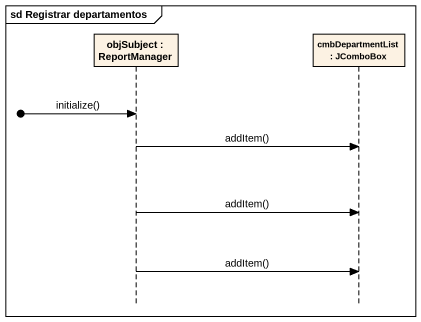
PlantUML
@startuml
mainframe sd Registrar departamentos
hide footbox
participant "objSubject : ReportManager" as objSubject
participant "cmbDepartmentList : JComboBox" as cmbDepartmentList

[o-> objSubject : initialize()
objSubject -> cmbDepartmentList : addItem()
objSubject -> cmbDepartmentList : addItem()
objSubject -> cmbDepartmentList : addItem()
@enduml
